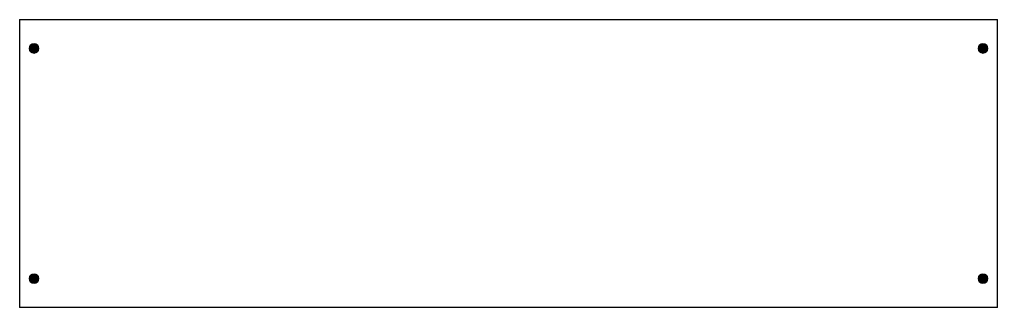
# Paper-space layout 'Layout1' of a CAD drawing. Header units: millimetres. Extents: x 0 to 340, y 0 to 100.
# The model-space entities are those that its viewports show. They can reach past a viewport. Long polylines and large blocks are cut down to what shows.
import ezdxf

# ---------------------------------------------------------------- set-up
doc = ezdxf.new("R2010")
doc.units = ezdxf.units.MM

msp = doc.modelspace()

# ---------------------------------------------------------------- hatches: boundary and pattern name
at = {"true_color": 0xebebeb, "transparency": 33554687}
h = msp.add_hatch(color=7, dxfattribs=at)
edge = h.paths.add_edge_path(flags=0)
edge.add_spline(control_points=[(45, 91.74), (45.94, 91.74), (46.7, 90.98), (46.7, 90.04), (46.7, 89.1), (45.94, 88.34), (45, 88.34), (44.06, 88.34), (43.3, 89.1), (43.3, 90.04), (43.3, 90.98), (44.06, 91.74), (45, 91.74)], knot_values=[0, 0, 0, 0, 1, 1, 1, 2, 2, 2, 3, 3, 3, 4, 4, 4, 4], degree=3, periodic=1)
h = msp.add_hatch(color=7, dxfattribs=at)
edge = h.paths.add_edge_path(flags=0)
edge.add_spline(control_points=[(375, 91.74), (375.94, 91.74), (376.7, 90.98), (376.7, 90.04), (376.7, 89.1), (375.94, 88.34), (375, 88.34), (374.06, 88.34), (373.3, 89.1), (373.3, 90.04), (373.3, 90.98), (374.06, 91.74), (375, 91.74)], knot_values=[0, 0, 0, 0, 1, 1, 1, 2, 2, 2, 3, 3, 3, 4, 4, 4, 4], degree=3, periodic=1)
h = msp.add_hatch(color=7, dxfattribs=at)
edge = h.paths.add_edge_path(flags=0)
edge.add_spline(control_points=[(45, 11.74), (45.94, 11.74), (46.7, 10.98), (46.7, 10.04), (46.7, 9.1), (45.94, 8.34), (45, 8.34), (44.06, 8.34), (43.3, 9.1), (43.3, 10.04), (43.3, 10.98), (44.06, 11.74), (45, 11.74)], knot_values=[0, 0, 0, 0, 1, 1, 1, 2, 2, 2, 3, 3, 3, 4, 4, 4, 4], degree=3, periodic=1)
h = msp.add_hatch(color=7, dxfattribs=at)
edge = h.paths.add_edge_path(flags=0)
edge.add_spline(control_points=[(375, 11.74), (375.94, 11.74), (376.7, 10.98), (376.7, 10.04), (376.7, 9.1), (375.94, 8.34), (375, 8.34), (374.06, 8.34), (373.3, 9.1), (373.3, 10.04), (373.3, 10.98), (374.06, 11.74), (375, 11.74)], knot_values=[0, 0, 0, 0, 1, 1, 1, 2, 2, 2, 3, 3, 3, 4, 4, 4, 4], degree=3, periodic=1)

# ---------------------------------------------------------------- linework, layer by layer
at = {"color": 18, "linetype": 'Continuous', "lineweight": 9, "true_color": 0x000000}
msp.add_lwpolyline([(380, 100.04), (380, 0.04), (40, 0.04), (40, 100.04), (380, 100.04)], close=True, dxfattribs=at)
for points in [[(45, 91.74), (45.94, 91.74), (46.7, 90.98), (46.7, 90.04), (46.7, 89.1), (45.94, 88.34), (45, 88.34), (44.06, 88.34), (43.3, 89.1), (43.3, 90.04), (43.3, 90.98), (44.06, 91.74), (45, 91.74)], [(375, 91.74), (375.94, 91.74), (376.7, 90.98), (376.7, 90.04), (376.7, 89.1), (375.94, 88.34), (375, 88.34), (374.06, 88.34), (373.3, 89.1), (373.3, 90.04), (373.3, 90.98), (374.06, 91.74), (375, 91.74)], [(45, 11.74), (45.94, 11.74), (46.7, 10.98), (46.7, 10.04), (46.7, 9.1), (45.94, 8.34), (45, 8.34), (44.06, 8.34), (43.3, 9.1), (43.3, 10.04), (43.3, 10.98), (44.06, 11.74), (45, 11.74)], [(375, 11.74), (375.94, 11.74), (376.7, 10.98), (376.7, 10.04), (376.7, 9.1), (375.94, 8.34), (375, 8.34), (374.06, 8.34), (373.3, 9.1), (373.3, 10.04), (373.3, 10.98), (374.06, 11.74), (375, 11.74)]]:
    msp.add_open_spline(points, degree=3, knots=[0, 0, 0, 0, 1, 1, 1, 2, 2, 2, 3, 3, 3, 4, 4, 4, 4], dxfattribs=at)

psp = doc.layouts.get("Layout1")

# ---------------------------------------------------------------- viewports
at = {"layer": '0'}
psp.add_viewport(center=(170.04, 50.04), size=(340.08, 100.0847), view_center_point=(210, 50.04), view_height=100.0847, dxfattribs=at)

doc.saveas('drawing.dxf')
